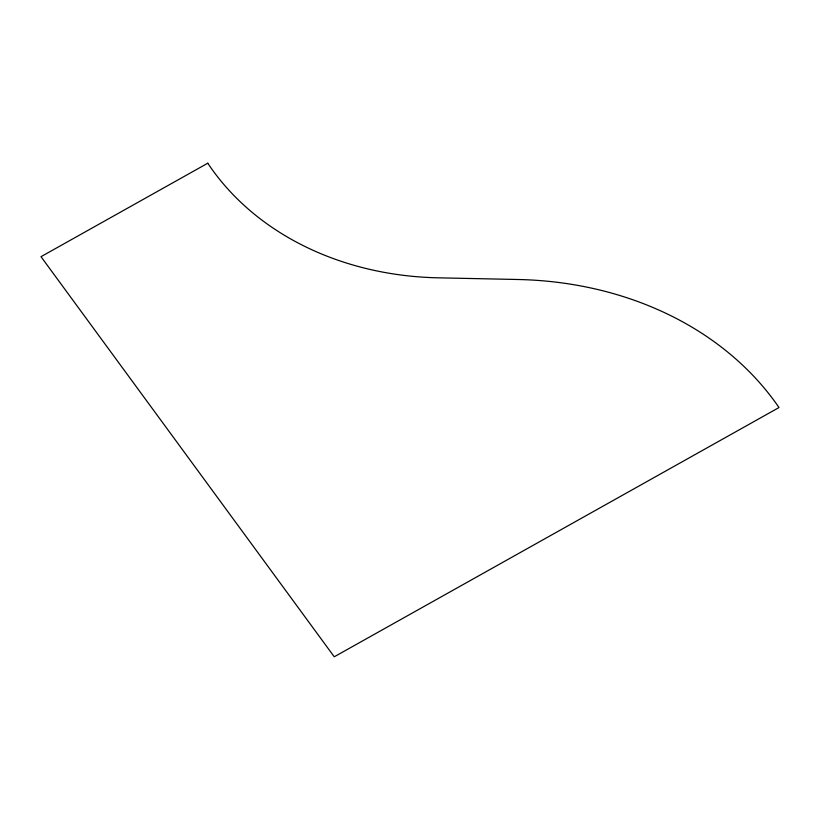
<?xml version="1.0" encoding="UTF-8"?>
<svg xmlns="http://www.w3.org/2000/svg" width="820" height="820" viewBox="0 0 820 820"><rect width="100%" height="100%" fill="white"/><g stroke="black" fill="none" stroke-linecap="round" stroke-linejoin="round"><path stroke-width="1.23" d="M207.778 163.211L41 256.68L334.252 656.789L779 407.54A341.315 282.295 -12.6 0 0 517.963 279.497L438.198 277.826A299.187 247.455 -12.6 0 1 207.778 163.211"/></g></svg>
